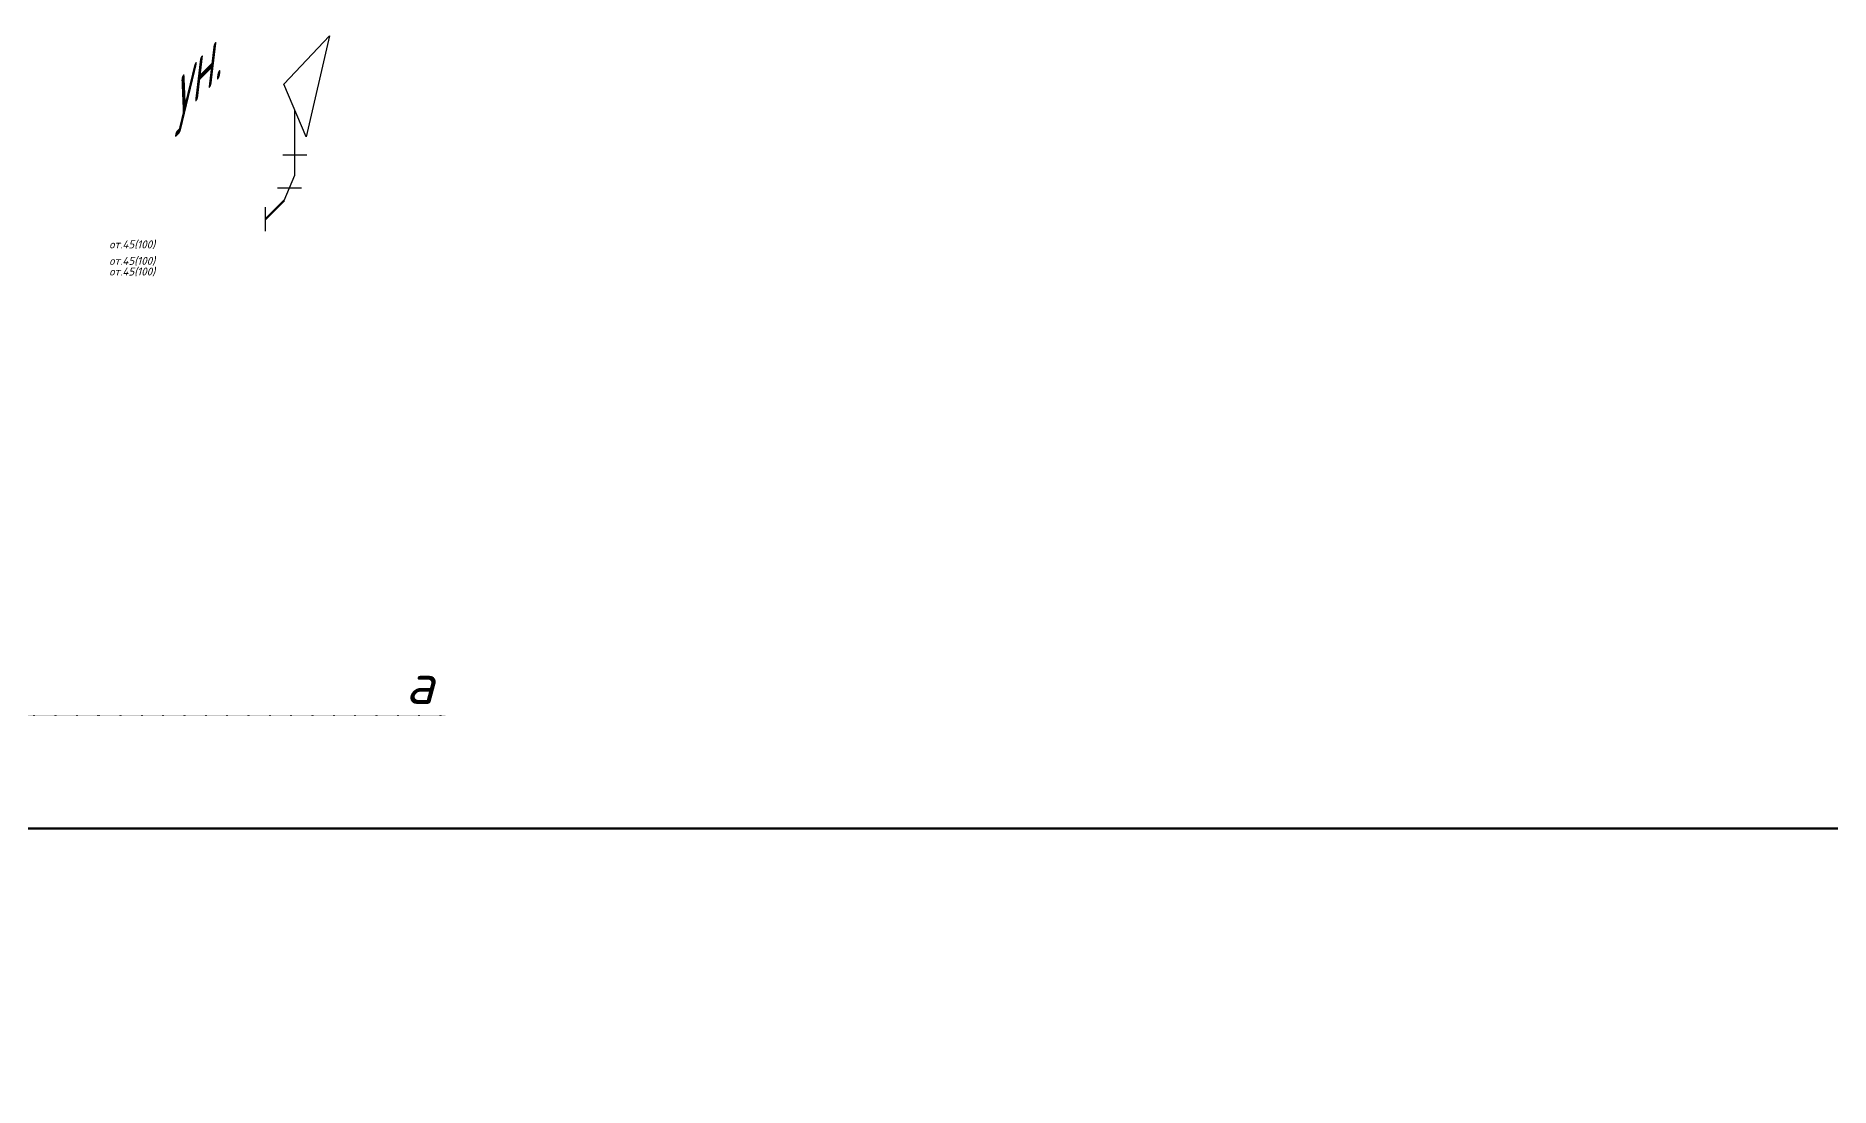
# Model space of a CAD drawing. Header units: millimetres. Extents: x -473555 to 885127, y 4787 to 453528.
# Drawn here: x 201015 to 212226, y 36308 to 42879 of the extents above; entities that cross this region are included whole.
import ezdxf
from ezdxf.enums import TextEntityAlignment as Align

# ---------------------------------------------------------------- set-up
doc = ezdxf.new("R2010")
doc.units = ezdxf.units.MM
doc.linetypes.add('ACAD_ISO07W100', pattern=[3, 0, -3])
doc.layers.add('_ВК-Спецификация', color=3, linetype='Continuous', lineweight=15, plot=False, transparency=0.5)
doc.layers.add('ВК_K1', color=34, linetype='Continuous', lineweight=50)
doc.layers.add('ВК_К1_текст', color=34, linetype='Continuous', lineweight=9)
doc.styles.add('ISOPEUR', font='isocpeui.ttf', dxfattribs={"width": 0.9})

# ---------------------------------------------------------------- blocks, each defined once
blk = doc.blocks.new('*U177')
at = {"lineweight": 30}
for p, q in [((183, 274), (183, 679)), ((108, 403), (258, 403)), ((116, 116), (183, 274)), ((74, 195), (224, 195)), ((0, -75), (0, 75))]:
    blk.add_line(p, q, dxfattribs=at)
at = {"lineweight": -2, "ltscale": 100}
blk.add_line((0, 0), (116, 116), dxfattribs=at)
at = {"lineweight": 30}
blk.add_lwpolyline([(398, 1146), (253, 515), (113, 843)], close=True, dxfattribs=at)
at = {"lineweight": -2, "style": 'ISOPEUR', "oblique": 45}
blk.add_text('ун.', height=250, rotation=45, dxfattribs=at).set_placement((-504, 844), align=Align.MIDDLE_CENTER)
at = {"layer": '_ВК-Спецификация', "style": 'ISOPEUR'}
for p in [(-977, -97), (-977, -221), (-977, -352)]:
    blk.add_attdef('ФАСОННЫЕ_ЧАСТИ', p, '', height=50, dxfattribs=at)

msp = doc.modelspace()

# ---------------------------------------------------------------- linework, layer by layer
at = {"layer": 'ВК_K1'}
msp.add_lwpolyline([(163169, 37924.2), (328100.9, 37924.2), (328100.9, 9755), (163169, 9755)], close=True, dxfattribs=at)
at = {"layer": 'ВК_К1_текст', "linetype": 'ACAD_ISO07W100'}
msp.add_line((203574.3, 38632.2), (200786.6, 38632.2), dxfattribs=at)

# ---------------------------------------------------------------- block references
at = {"layer": 'ВК_K1'}
ref = msp.add_blockref('*U177', (202450.7, 41733.7), dxfattribs=at)
ref.add_attrib('ФАСОННЫЕ_ЧАСТИ', 'от.45(100)', (201473.8, 41381.3), dxfattribs={"layer": '_ВК-Спецификация', "height": 50, "style": 'ISOPEUR'})
ref.add_attrib('ФАСОННЫЕ_ЧАСТИ', 'от.45(100)', (201473.8, 41551), dxfattribs={"layer": '_ВК-Спецификация', "height": 50, "style": 'ISOPEUR'})
ref.add_attrib('ФАСОННЫЕ_ЧАСТИ', 'от.45(100)', (201473.8, 41448.1), dxfattribs={"layer": '_ВК-Спецификация', "height": 50, "style": 'ISOPEUR'})

# ---------------------------------------------------------------- texts
at = {"layer": 'ВК_К1_текст', "linetype": 'Continuous', "style": 'ISOPEUR'}
msp.add_text('а', height=250, dxfattribs=at).set_placement((203324.9, 38703.9))

doc.saveas('drawing.dxf')
